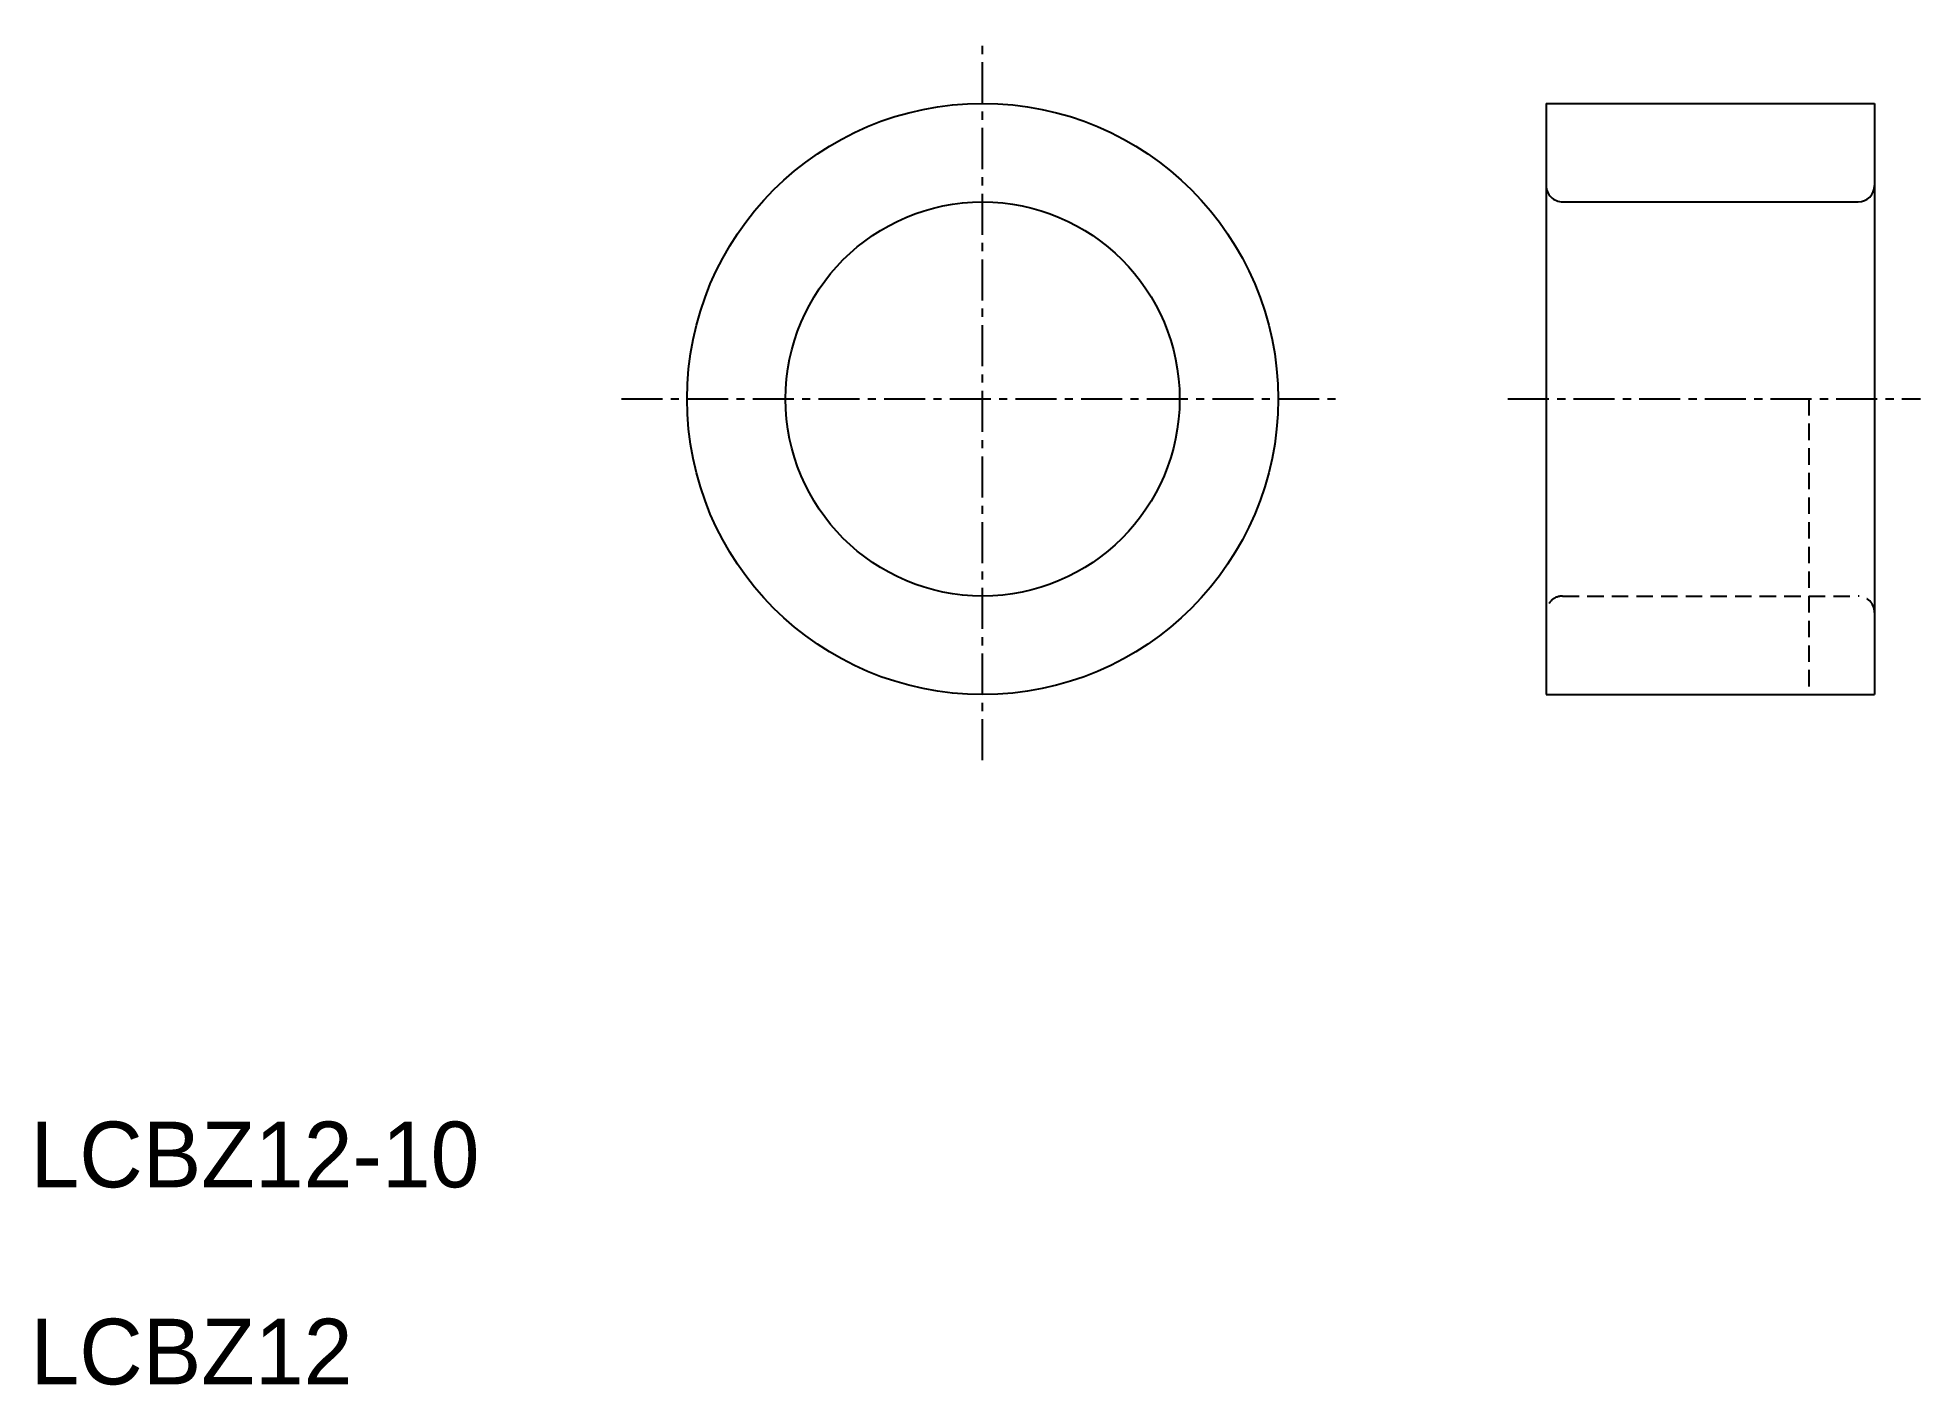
# Model space of a CAD drawing. Extents: x 10.2 to 67.6, y 10 to 51.
import ezdxf

# ---------------------------------------------------------------- set-up
doc = ezdxf.new("R2010")
doc.units = 0
doc.linetypes.add('CENTER', pattern=[2, 1.25, -0.25, 0.25, -0.25])
doc.linetypes.add('DASHED', pattern=[0.75, 0.5, -0.25])
doc.layers.get('0').update_dxf_attribs({"linetype": 'CONTINUOUS'})
doc.layers.add('CENTER', color=1, linetype='CENTER')

msp = doc.modelspace()

# ---------------------------------------------------------------- linework, layer by layer
at = {"color": 7, "linetype": 'CONTINUOUS'}
for p, q in [((56.167, 49), (56.167, 31)), ((56.167, 49), (66.167, 49)), ((66.167, 49), (66.167, 31)), ((56.667, 46), (65.667, 46)), ((66.167, 44.5), (66.167, 44.5)), ((66.167, 40), (66.167, 40)), ((56.167, 31), (66.167, 31))]:
    msp.add_line(p, q, dxfattribs=at)
at = {"color": 3, "linetype": 'DASHED'}
for p, q in [((64.167, 40), (64.167, 31)), ((56.667, 34), (65.667, 34))]:
    msp.add_line(p, q, dxfattribs=at)
at = {"color": 7, "linetype": 'CONTINUOUS'}
for radius in [9, 6]:
    msp.add_circle((39, 40), radius, dxfattribs=at)
for centre, start, end in [((56.667, 46.5), 179.99999, 270), ((65.667, 46.5), 270, 0)]:
    msp.add_arc(centre, 0.5, start, end, dxfattribs=at)
at = {"color": 3, "linetype": 'DASHED'}
for centre, start, end in [((56.667, 33.5), 90, 180.00001), ((65.667, 33.5), 0, 90)]:
    msp.add_arc(centre, 0.5, start, end, dxfattribs=at)
at = {"layer": 'CENTER', "color": 1, "linetype": 'CENTER'}
for p, q in [((39, 29), (39, 51)), ((28, 40), (50, 40)), ((55, 40), (67.562, 40))]:
    msp.add_line(p, q, dxfattribs=at)

# ---------------------------------------------------------------- texts
at = {"color": 7, "linetype": 'CONTINUOUS'}
for s, p in [('LCBZ12-10', (10, 16)), ('LCBZ12', (10, 10))]:
    msp.add_text(s, height=2, dxfattribs=at).set_placement(p)

doc.saveas('drawing.dxf')
